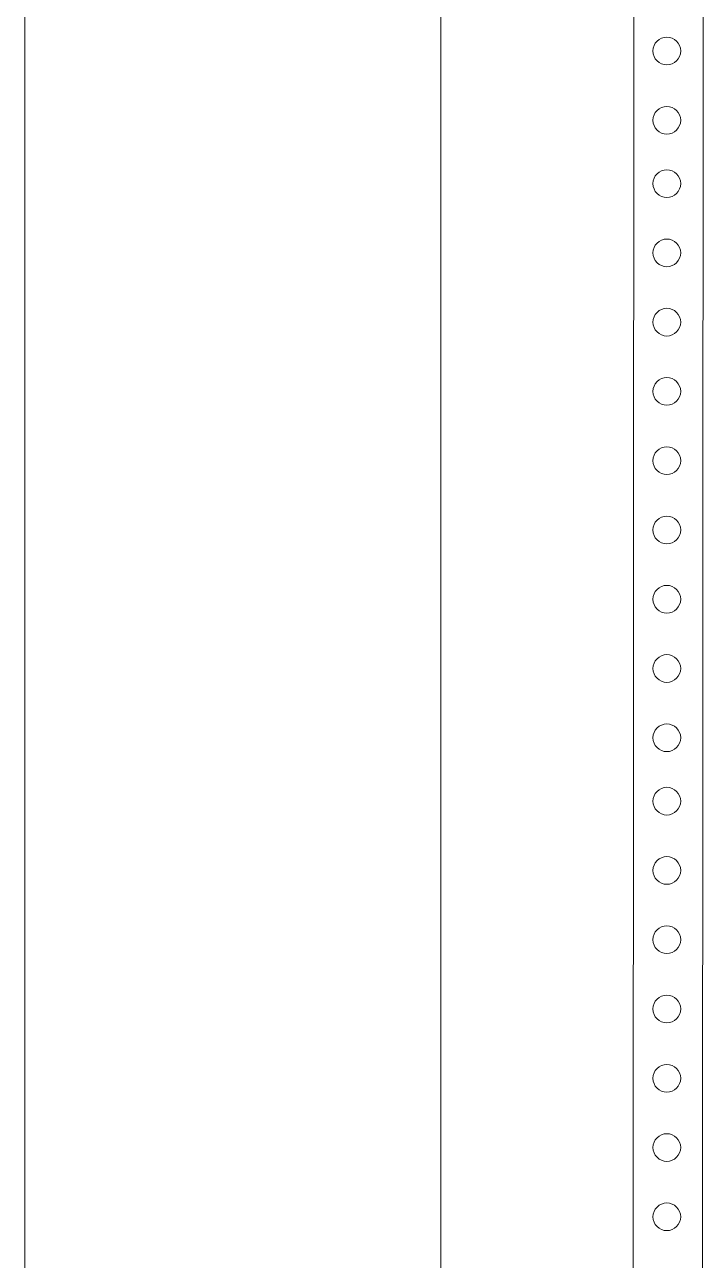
# Model space of a CAD drawing. Header units: millimetres. Extents: x 1880 to 4113, y 771 to 2990.
# Drawn here: x 2435.9 to 2631.7, y 2059.8 to 2416.5 of the extents above; entities that cross this region are included whole.
import ezdxf

# ---------------------------------------------------------------- set-up
doc = ezdxf.new("R2010")
doc.units = ezdxf.units.MM
doc.layers.add('002-PI-Kabelska kanalica', color=150, linetype='Continuous')
doc.layers.add('004-PI-DIN Šina', color=3, linetype='Continuous')

msp = doc.modelspace()

# ---------------------------------------------------------------- linework, layer by layer
at = {"layer": '002-PI-Kabelska kanalica', "color": 0, "linetype": 'ByBlock', "lineweight": 0}
for p, q in [((2435.95, 2624.72), (2435.95, 1193.72)), ((2555.95, 2624.72), (2555.95, 1193.72))]:
    msp.add_line(p, q, dxfattribs=at)
at = {"layer": '004-PI-DIN Šina', "color": 0, "linetype": 'ByBlock', "lineweight": 0}
for p, q in [((2611.7, 2621.13), (2611.18, 1193.72)), ((2631.18, 1193.72), (2631.7, 2621.13))]:
    msp.add_line(p, q, dxfattribs=at)
at = {"layer": '004-PI-DIN Šina', "color": 0, "linetype": 'ByBlock', "lineweight": 0, "ltscale": 0.01}
for centre in [(2621.18, 2408.96), (2621.18, 2388.96), (2621.18, 2370.67), (2621.18, 2350.67), (2621.18, 2350.67), (2621.18, 2330.67), (2621.18, 2310.67), (2621.18, 2290.67), (2621.18, 2270.67), (2621.18, 2250.67), (2621.18, 2230.67), (2621.18, 2210.67), (2621.18, 2192.37), (2621.18, 2172.37), (2621.18, 2172.37), (2621.18, 2152.37), (2621.18, 2132.37), (2621.18, 2112.37), (2621.18, 2092.37), (2621.18, 2072.37)]:
    msp.add_circle(centre, 4, dxfattribs=at)

doc.saveas('drawing.dxf')
